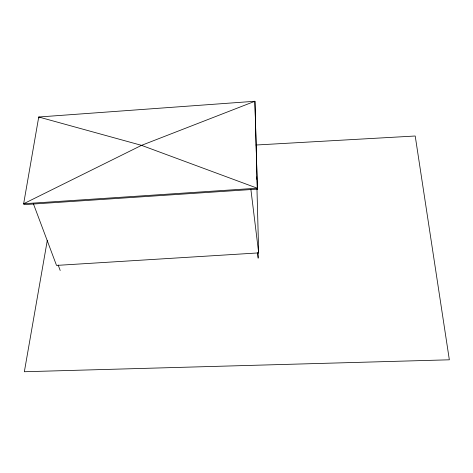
<?xml version="1.0" encoding="UTF-8"?>
<svg xmlns="http://www.w3.org/2000/svg" width="473" height="473" viewBox="0 0 473 473"><rect width="100%" height="100%" fill="white"/><g stroke="black" fill="none" stroke-linecap="round" stroke-linejoin="round"><path stroke-width="0.71" d="M47.324 240.266L24.348 371.737L449.35 359.805L415.211 136.005L255.952 145.022M257.347 189.123L23.999 204.643L23.65 203.751L38.733 117.002L254.906 101.263L257.347 189.123L254.906 101.263L141.533 145.353L23.65 203.751L257.241 188.195L141.533 145.353L38.733 117.002L39.04 117.919M256.969 188.762L258.672 252.895L56.523 265.412L33.435 203.857M58.167 265.016L60.207 270.491M257.454 252.671L258.152 258.311M250.891 189.49L258.672 252.895M256.656 176.967L256.715 179.178M258.087 253.108L258.199 257.537"/></g></svg>
